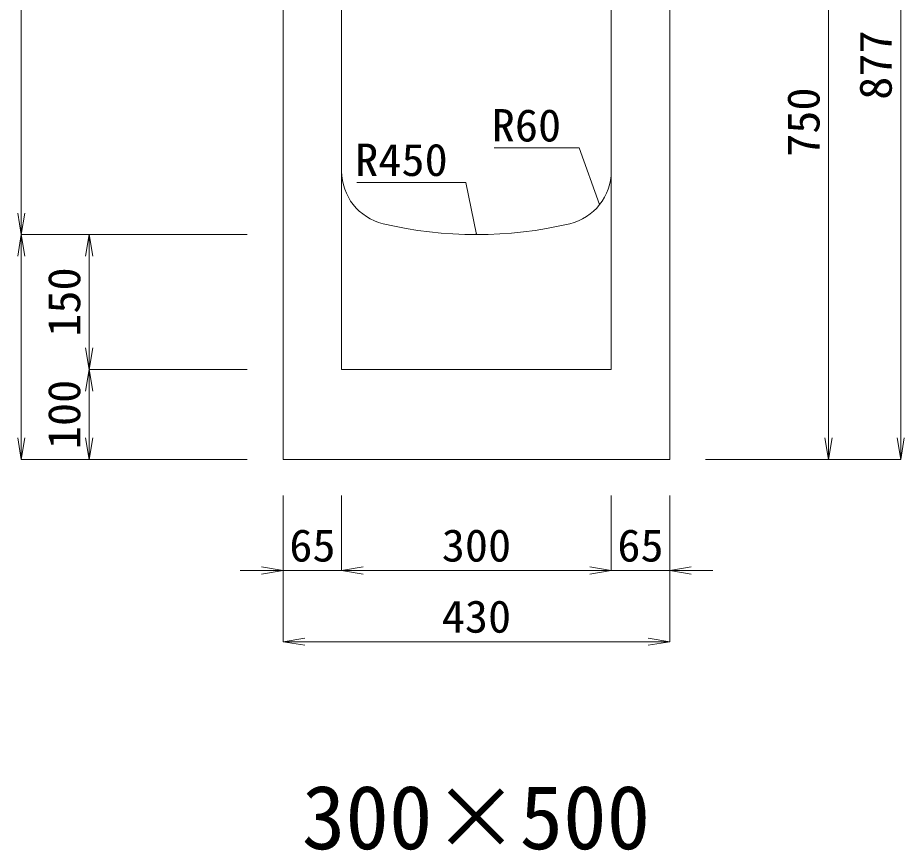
# Model space of a CAD drawing. Units: millimetres at full size; some dimension numbers follow another scale. Extents: x -734 to 58102, y 49499 to 87169.
# Drawn here: x 13488 to 14475, y 76391 to 77316 of the extents above; entities that cross this region are included whole.
import ezdxf
from ezdxf.enums import TextEntityAlignment as Align

# ---------------------------------------------------------------- set-up
doc = ezdxf.new("R2010")
doc.units = ezdxf.units.MM
doc.header["$LTSCALE"] = 50
doc.linetypes.add('DASHED_SPACED', pattern=[12, 6, -6])
for name, color, linetype, lineweight in [('0_2', 7, 'DASHED_SPACED', 9), ('寸法線', 7, 'Continuous', 13), ('引出線', 4, 'Continuous', 13), ('本体', 2, 'Continuous', 20)]:
    doc.layers.add(name, color=color, linetype=linetype, lineweight=lineweight)
doc.styles.add('ＭＳ ゴシック', font='')
doc.styles.add('ＭＳ 明朝', font='')
doc.styles.get('ＭＳ ゴシック').set_extended_font_data('MS Gothic')
doc.styles.get('ＭＳ 明朝').set_extended_font_data('MS Mincho')

# ---------------------------------------------------------------- blocks, each defined once
blk = doc.blocks.new('open_arrow')
at = {"color": 0, "linetype": 'Continuous', "lineweight": -2}
blk.add_lwpolyline([(7.5, 1.25), (0, 0), (7.5, -1.25)], dxfattribs=at)

msp = doc.modelspace()

# ---------------------------------------------------------------- linework, layer by layer
at = {"layer": '寸法線'}
for p, q in [((14470.61, 77702.27), (14470.61, 76825.27)), ((13492.27, 77575.27), (13492.27, 77075.27)), ((14390.36, 77575.27), (14390.36, 76825.27)), ((13492.27, 77075.27), (13492.27, 76825.27)), ((13743.63, 77075.27), (13492.27, 77075.27)), ((13743.63, 77075.27), (13492.27, 77075.27)), ((13567.81, 76925.27), (13567.81, 77075.27)), ((13743.63, 77075.27), (13567.81, 77075.27)), ((13743.63, 76925.27), (13567.81, 76925.27)), ((13567.81, 76825.27), (13567.81, 76925.27)), ((13743.63, 76925.27), (13567.81, 76925.27)), ((13743.63, 76825.27), (13492.27, 76825.27)), ((13743.63, 76825.27), (13567.81, 76825.27)), ((14253.63, 76825.27), (14470.61, 76825.27)), ((14253.63, 76825.27), (14390.36, 76825.27)), ((13783.63, 76785.27), (13783.63, 76701.73)), ((13783.63, 76785.27), (13783.63, 76622.68)), ((13848.63, 76785.27), (13848.63, 76701.73)), ((13848.63, 76785.27), (13848.63, 76701.73)), ((14148.63, 76785.27), (14148.63, 76701.73)), ((14148.63, 76785.27), (14148.63, 76701.73)), ((14213.63, 76785.27), (14213.63, 76701.73)), ((14213.63, 76785.27), (14213.63, 76622.68)), ((13735.63, 76701.73), (13896.63, 76701.73)), ((13848.63, 76701.73), (14148.63, 76701.73)), ((14100.63, 76701.73), (14261.63, 76701.73)), ((13783.63, 76622.68), (14213.63, 76622.68))]:
    msp.add_line(p, q, dxfattribs=at)
at = {"layer": '引出線'}
for points in [[(14135.69, 77108.59), (14112.84, 77171.62), (14018.17, 77171.62)], [(13998.63, 77075.27), (13986.68, 77133.27), (13865.67, 77133.27)]]:
    msp.add_lwpolyline(points, dxfattribs=at)
at = {"layer": '本体'}
for p, q in [((13783.63, 77575.27), (13783.63, 76825.27)), ((13848.63, 77145.8), (13848.63, 77575.27)), ((14148.63, 77145.8), (14148.63, 77575.27)), ((14213.63, 76825.27), (14213.63, 77575.27)), ((13848.63, 77145.8), (13848.63, 76925.27)), ((14148.63, 77145.8), (14148.63, 76925.27)), ((13848.63, 76925.27), (14148.63, 76925.27)), ((13783.63, 76825.27), (14213.63, 76825.27)), ((13783.63, 76825.27), (14213.63, 76825.27))]:
    msp.add_line(p, q, dxfattribs=at)
for centre, radius, start, end in [((13908.63, 77145.8), 60, 180, 256.65785), ((14088.63, 77145.8), 60, 283.34237, 0), ((13998.63, 77525.27), 450, 256.65777, 283.34225)]:
    msp.add_arc(centre, radius, start, end, dxfattribs=at)

# ---------------------------------------------------------------- block references
at = {"layer": '寸法線', "xscale": 3.2, "yscale": 3.2}
for p, rotation in [((13492.27, 77075.27), 90), ((13492.27, 77075.27), 270), ((13567.81, 77075.27), 270), ((13567.81, 76925.27), 90), ((13567.81, 76925.27), 270), ((13492.27, 76825.27), 90), ((13567.81, 76825.27), 90), ((14390.36, 76825.27), 90), ((14470.61, 76825.27), 90), ((13783.63, 76701.73), 180), ((14148.63, 76701.73), 180), ((14148.63, 76701.73), 180), ((14213.63, 76622.68), 180)]:
    msp.add_blockref('open_arrow', p, dxfattribs=dict(at, rotation=rotation))
for p in [(13848.63, 76701.73), (13848.63, 76701.73), (14213.63, 76701.73), (13783.63, 76622.68)]:
    msp.add_blockref('open_arrow', p, dxfattribs=at)
at = {"layer": '引出線', "xscale": 0.16, "yscale": 0.16}
for p, rotation in [((14135.69, 77108.59), 109.9), ((13998.63, 77075.27), 101.6)]:
    msp.add_blockref('open_arrow', p, dxfattribs=dict(at, rotation=rotation))

# ---------------------------------------------------------------- texts
at = {"layer": '0_2', "style": 'ＭＳ ゴシック'}
msp.add_text('300×500', height=71.21, dxfattribs=at).set_placement((13998.14, 76427.53), align=Align.MIDDLE_CENTER)
at = {"layer": '寸法線', "style": 'ＭＳ 明朝', "width": 1.05}
for s, p in [('877', (14442.61, 77263.77)), ('750', (14362.36, 77200.27)), ('150', (13539.81, 77000.27)), ('100', (13539.81, 76875.27))]:
    msp.add_text(s, height=36.03, rotation=90, dxfattribs=at).set_placement(p, align=Align.MIDDLE_CENTER)
for s, p in [('65', (13816.13, 76729.73)), ('300', (13998.63, 76729.73)), ('65', (14181.13, 76729.73)), ('430', (13998.63, 76650.68))]:
    msp.add_text(s, height=36.03, dxfattribs=at).set_placement(p, align=Align.MIDDLE_CENTER)
at = {"layer": '引出線', "style": 'ＭＳ 明朝', "width": 1.05}
for s, p in [('R60', (14092.84, 77214.82)), ('R450', (13966.68, 77176.47))]:
    msp.add_text(s, height=36.03, dxfattribs=at).set_placement(p, align=Align.TOP_RIGHT)

doc.saveas('drawing.dxf')
